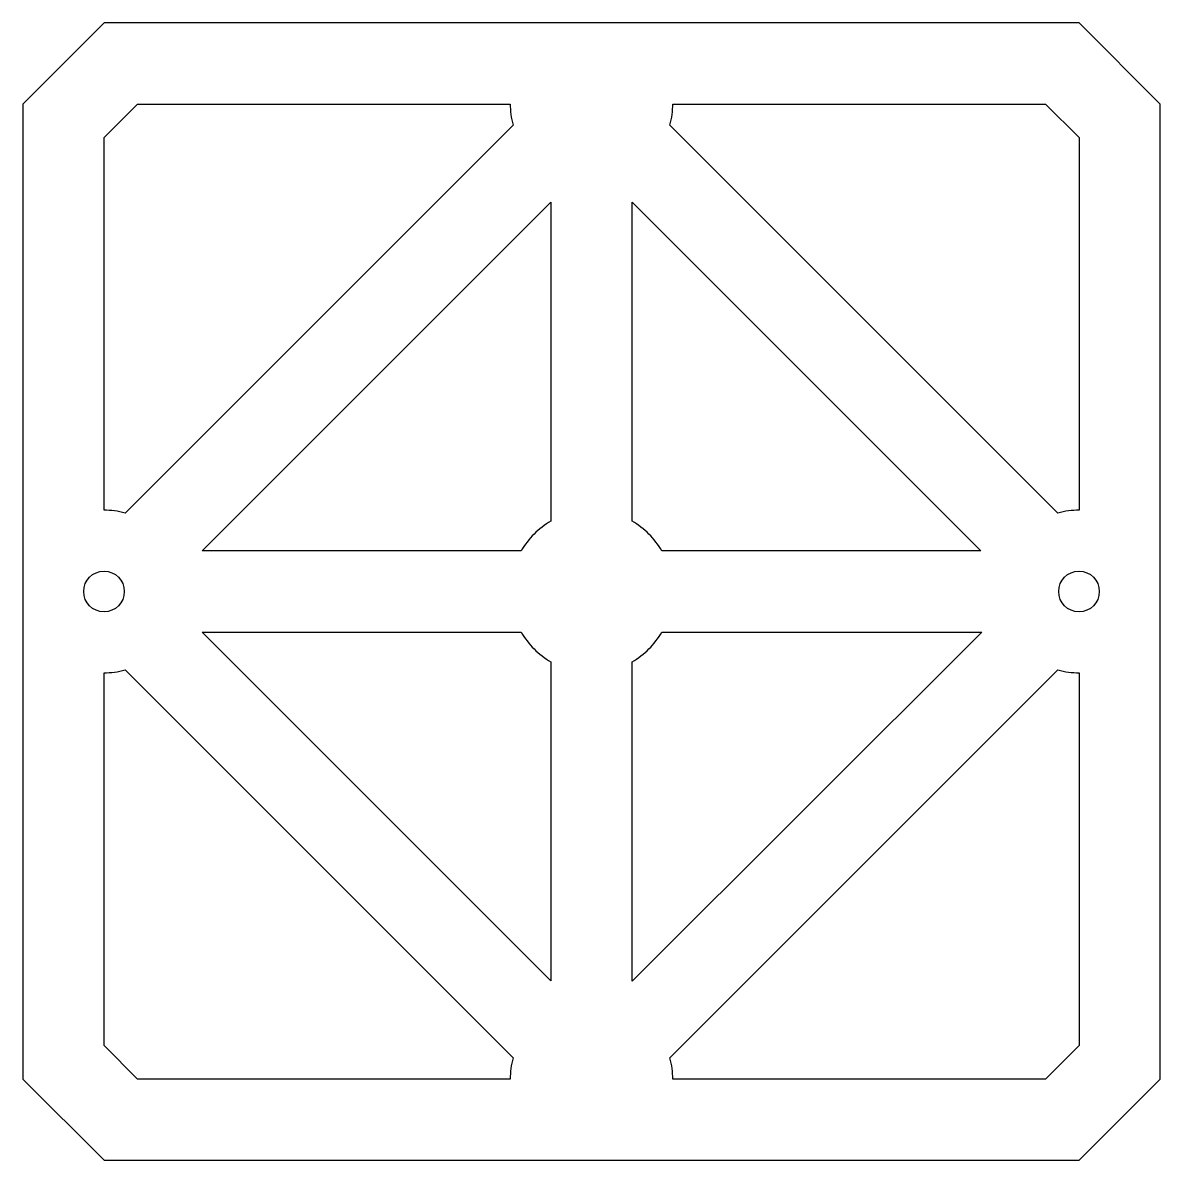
# Model space of a CAD drawing. Header units: inches. Extents: x 0 to 7, y -2.5 to 4.5.
import ezdxf

# ---------------------------------------------------------------- set-up
doc = ezdxf.new("R2010")
doc.units = ezdxf.units.IN
doc.header["$MEASUREMENT"] = 0

msp = doc.modelspace()

# ---------------------------------------------------------------- linework, layer by layer
msp.add_lwpolyline([(0, 4), (0, -2), (0.5, -2.5), (6.5, -2.5), (7, -2), (7, 4), (6.5, 4.5), (0.5, 4.5)], close=True)
for points in [[(0.7071, 4), (3, 4, 0.065543), (3.017, 3.8706), (0.6294, 1.483, 0.065543), (0.5, 1.5), (0.5, 3.7929)], [(6.5, 3.7929), (6.5, 1.5, 0.065543), (6.3706, 1.483), (3.983, 3.8706, 0.065543), (4, 4), (6.2929, 4)], [(1.1036, 1.25), (3.25, 3.3964), (3.25, 1.433, 0.131652), (3.067, 1.25)], [(3.933, 1.25, 0.131652), (3.75, 1.433), (3.75, 3.3964), (5.8964, 1.25)], [(3.067, 0.75, 0.131652), (3.25, 0.567), (3.25, -1.3964), (1.1036, 0.75)], [(5.902, 0.75), (3.75, -1.3974), (3.75, 0.567, 0.131652), (3.933, 0.75)], [(0.5, -1.7929), (0.5, 0.5, 0.065546), (0.6294, 0.517), (3.017, -1.8706, 0.065548), (3, -2), (0.7071, -2)], [(6.5, -1.7929), (6.2929, -2), (4, -2, 0.065544), (3.983, -1.8706), (6.3706, 0.517, 0.065543), (6.5, 0.5)]]:
    msp.add_lwpolyline(points, format="xyb", close=True)
for centre in [(0.5, 1), (6.5, 1)]:
    msp.add_circle(centre, 0.125)

doc.saveas('drawing.dxf')
